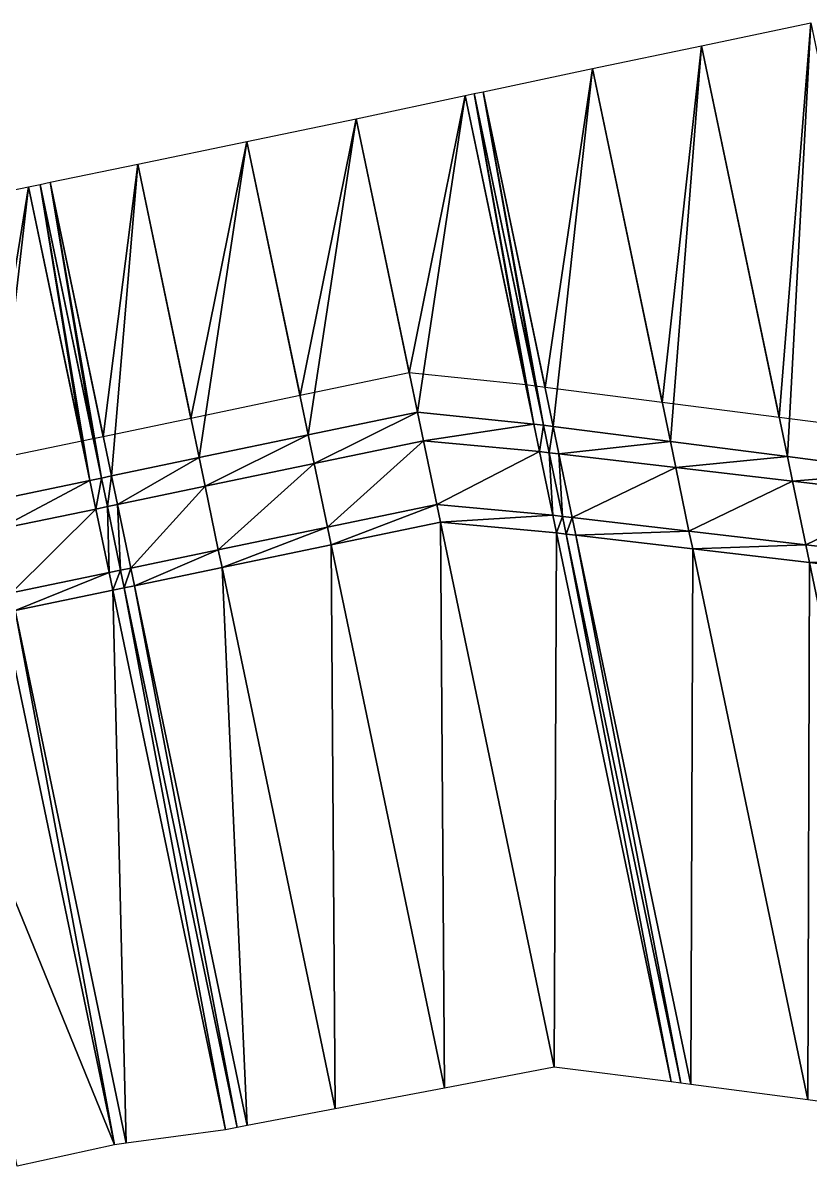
# Model space of a CAD drawing. Header units: metres. Extents: x 1882598 to 1885460, y 3171405 to 3171756.
# Drawn here: x 1883328.06 to 1883335.12, y 3171629.92 to 3171640.18 of the extents above; entities that cross this region are included whole.
import ezdxf

# ---------------------------------------------------------------- set-up
doc = ezdxf.new("R2010")
doc.units = ezdxf.units.M
doc.header["$MEASUREMENT"] = 0
doc.layers.add('Triangles surfaces projet', color=7, linetype='Continuous', true_color=0x848484)

msp = doc.modelspace()

# ---------------------------------------------------------------- linework, layer by layer
at = {"layer": 'Triangles surfaces projet'}
for points in [[(1883334.915, 3171636.284, 150.28), (1883334.146, 3171639.97, 150.374), (1883335.125, 3171640.175, 150.375), (1883334.915, 3171636.284, 150.28)], [(1883335.125, 3171640.175, 150.725), (1883334.842, 3171636.635, 150.639), (1883334.146, 3171639.97, 150.724), (1883335.125, 3171640.175, 150.725)], [(1883335.125, 3171640.175, 150.725), (1883335.892, 3171636.5, 150.631), (1883334.842, 3171636.635, 150.639), (1883335.125, 3171640.175, 150.725)], [(1883335.965, 3171636.149, 150.272), (1883334.915, 3171636.284, 150.28), (1883335.125, 3171640.175, 150.375), (1883335.965, 3171636.149, 150.272)], [(1883333.866, 3171636.419, 150.288), (1883333.167, 3171639.766, 150.373), (1883334.146, 3171639.97, 150.374), (1883333.866, 3171636.419, 150.288)], [(1883334.146, 3171639.97, 150.724), (1883333.792, 3171636.77, 150.647), (1883333.167, 3171639.766, 150.723), (1883334.146, 3171639.97, 150.724)], [(1883334.842, 3171636.635, 150.639), (1883333.792, 3171636.77, 150.647), (1883334.146, 3171639.97, 150.724), (1883334.842, 3171636.635, 150.639)], [(1883333.866, 3171636.419, 150.288), (1883334.146, 3171639.97, 150.374), (1883334.915, 3171636.284, 150.28), (1883333.866, 3171636.419, 150.288)], [(1883332.189, 3171639.557, 150.372), (1883333.167, 3171639.766, 150.373), (1883332.816, 3171636.554, 150.296), (1883332.189, 3171639.557, 150.372)], [(1883333.167, 3171639.766, 150.723), (1883332.742, 3171636.905, 150.655), (1883332.189, 3171639.557, 150.722), (1883333.167, 3171639.766, 150.723)], [(1883333.792, 3171636.77, 150.647), (1883332.742, 3171636.905, 150.655), (1883333.167, 3171639.766, 150.723), (1883333.792, 3171636.77, 150.647)], [(1883333.167, 3171639.766, 150.373), (1883333.866, 3171636.419, 150.288), (1883332.816, 3171636.554, 150.296), (1883333.167, 3171639.766, 150.373)], [(1883332.027, 3171639.522, 150.372), (1883331.598, 3171636.684, 150.304), (1883331.049, 3171639.314, 150.371), (1883332.027, 3171639.522, 150.372)], [(1883332.027, 3171639.522, 150.722), (1883331.525, 3171637.035, 150.663), (1883331.049, 3171639.314, 150.721), (1883332.027, 3171639.522, 150.722)], [(1883332.569, 3171636.927, 150.656), (1883331.525, 3171637.035, 150.663), (1883332.027, 3171639.522, 150.722), (1883332.569, 3171636.927, 150.656)], [(1883332.027, 3171639.522, 150.372), (1883332.642, 3171636.576, 150.297), (1883331.598, 3171636.684, 150.304), (1883332.027, 3171639.522, 150.372)], [(1883332.108, 3171639.54, 150.372), (1883332.642, 3171636.576, 150.297), (1883332.027, 3171639.522, 150.372), (1883332.108, 3171639.54, 150.372)], [(1883332.108, 3171639.54, 150.722), (1883332.569, 3171636.927, 150.656), (1883332.027, 3171639.522, 150.722), (1883332.108, 3171639.54, 150.722)], [(1883332.729, 3171636.565, 150.296), (1883332.108, 3171639.54, 150.372), (1883332.189, 3171639.557, 150.372), (1883332.729, 3171636.565, 150.296)], [(1883332.656, 3171636.916, 150.655), (1883332.108, 3171639.54, 150.722), (1883332.189, 3171639.557, 150.722), (1883332.656, 3171636.916, 150.655)], [(1883332.729, 3171636.565, 150.296), (1883332.642, 3171636.576, 150.297), (1883332.108, 3171639.54, 150.372), (1883332.729, 3171636.565, 150.296)], [(1883332.108, 3171639.54, 150.722), (1883332.656, 3171636.916, 150.655), (1883332.569, 3171636.927, 150.656), (1883332.108, 3171639.54, 150.722)], [(1883332.816, 3171636.554, 150.296), (1883332.729, 3171636.565, 150.296), (1883332.189, 3171639.557, 150.372), (1883332.816, 3171636.554, 150.296)], [(1883332.742, 3171636.905, 150.655), (1883332.656, 3171636.916, 150.655), (1883332.189, 3171639.557, 150.722), (1883332.742, 3171636.905, 150.655)], [(1883330.07, 3171639.11, 150.371), (1883331.049, 3171639.314, 150.371), (1883330.619, 3171636.479, 150.303), (1883330.07, 3171639.11, 150.371)], [(1883331.049, 3171639.314, 150.721), (1883330.546, 3171636.831, 150.662), (1883330.07, 3171639.11, 150.721), (1883331.049, 3171639.314, 150.721)], [(1883331.525, 3171637.035, 150.663), (1883330.546, 3171636.831, 150.662), (1883331.049, 3171639.314, 150.721), (1883331.525, 3171637.035, 150.663)], [(1883331.598, 3171636.684, 150.304), (1883330.619, 3171636.479, 150.303), (1883331.049, 3171639.314, 150.371), (1883331.598, 3171636.684, 150.304)], [(1883330.07, 3171639.11, 150.371), (1883329.64, 3171636.275, 150.303), (1883329.091, 3171638.907, 150.37), (1883330.07, 3171639.11, 150.371)], [(1883330.07, 3171639.11, 150.721), (1883329.567, 3171636.626, 150.662), (1883329.091, 3171638.907, 150.72), (1883330.07, 3171639.11, 150.721)], [(1883330.546, 3171636.831, 150.662), (1883329.567, 3171636.626, 150.662), (1883330.07, 3171639.11, 150.721), (1883330.546, 3171636.831, 150.662)], [(1883330.07, 3171639.11, 150.371), (1883330.619, 3171636.479, 150.303), (1883329.64, 3171636.275, 150.303), (1883330.07, 3171639.11, 150.371)], [(1883328.306, 3171638.745, 150.369), (1883329.091, 3171638.907, 150.37), (1883328.855, 3171636.111, 150.302), (1883328.306, 3171638.745, 150.369)], [(1883329.091, 3171638.907, 150.72), (1883328.782, 3171636.463, 150.661), (1883328.306, 3171638.745, 150.719), (1883329.091, 3171638.907, 150.72)], [(1883329.567, 3171636.626, 150.662), (1883328.782, 3171636.463, 150.661), (1883329.091, 3171638.907, 150.72), (1883329.567, 3171636.626, 150.662)], [(1883329.091, 3171638.907, 150.37), (1883329.64, 3171636.275, 150.303), (1883328.855, 3171636.111, 150.302), (1883329.091, 3171638.907, 150.37)], [(1883327.236, 3171638.523, 150.369), (1883328.111, 3171638.705, 150.369), (1883327.786, 3171635.888, 150.302), (1883327.236, 3171638.523, 150.369)], [(1883328.111, 3171638.705, 150.719), (1883327.712, 3171636.239, 150.661), (1883327.236, 3171638.523, 150.719), (1883328.111, 3171638.705, 150.719)], [(1883328.588, 3171636.422, 150.661), (1883327.712, 3171636.239, 150.661), (1883328.111, 3171638.705, 150.719), (1883328.588, 3171636.422, 150.661)], [(1883327.786, 3171635.888, 150.302), (1883328.111, 3171638.705, 150.369), (1883328.661, 3171636.071, 150.302), (1883327.786, 3171635.888, 150.302)], [(1883328.661, 3171636.071, 150.302), (1883328.111, 3171638.705, 150.369), (1883328.215, 3171638.726, 150.369), (1883328.661, 3171636.071, 150.302)], [(1883328.215, 3171638.726, 150.719), (1883328.588, 3171636.422, 150.661), (1883328.111, 3171638.705, 150.719), (1883328.215, 3171638.726, 150.719)], [(1883328.306, 3171638.745, 150.369), (1883328.765, 3171636.092, 150.302), (1883328.215, 3171638.726, 150.369), (1883328.306, 3171638.745, 150.369)], [(1883328.306, 3171638.745, 150.719), (1883328.691, 3171636.444, 150.661), (1883328.215, 3171638.726, 150.719), (1883328.306, 3171638.745, 150.719)], [(1883328.215, 3171638.726, 150.369), (1883328.765, 3171636.092, 150.302), (1883328.661, 3171636.071, 150.302), (1883328.215, 3171638.726, 150.369)], [(1883328.691, 3171636.444, 150.661), (1883328.588, 3171636.422, 150.661), (1883328.215, 3171638.726, 150.719), (1883328.691, 3171636.444, 150.661)], [(1883328.306, 3171638.745, 150.369), (1883328.855, 3171636.111, 150.302), (1883328.765, 3171636.092, 150.302), (1883328.306, 3171638.745, 150.369)], [(1883328.782, 3171636.463, 150.661), (1883328.691, 3171636.444, 150.661), (1883328.306, 3171638.745, 150.719), (1883328.782, 3171636.463, 150.661)], [(1883330.673, 3171636.221, 150.04), (1883330.619, 3171636.479, 150.303), (1883331.598, 3171636.684, 150.304), (1883330.673, 3171636.221, 150.04)], [(1883330.673, 3171636.221, 150.04), (1883331.598, 3171636.684, 150.304), (1883331.652, 3171636.425, 150.04), (1883330.673, 3171636.221, 150.04)], [(1883332.642, 3171636.576, 150.297), (1883331.652, 3171636.425, 150.04), (1883331.598, 3171636.684, 150.304), (1883332.642, 3171636.576, 150.297)], [(1883332.694, 3171636.329, 150.044), (1883331.652, 3171636.425, 150.04), (1883332.642, 3171636.576, 150.297), (1883332.694, 3171636.329, 150.044)], [(1883332.642, 3171636.576, 150.297), (1883332.729, 3171636.565, 150.296), (1883332.694, 3171636.329, 150.044), (1883332.642, 3171636.576, 150.297)], [(1883332.78, 3171636.319, 150.045), (1883332.694, 3171636.329, 150.044), (1883332.729, 3171636.565, 150.296), (1883332.78, 3171636.319, 150.045)], [(1883332.816, 3171636.554, 150.296), (1883332.78, 3171636.319, 150.045), (1883332.729, 3171636.565, 150.296), (1883332.816, 3171636.554, 150.296)], [(1883332.78, 3171636.319, 150.045), (1883332.816, 3171636.554, 150.296), (1883332.867, 3171636.308, 150.045), (1883332.78, 3171636.319, 150.045)], [(1883333.866, 3171636.419, 150.288), (1883332.867, 3171636.308, 150.045), (1883332.816, 3171636.554, 150.296), (1883333.866, 3171636.419, 150.288)], [(1883329.694, 3171636.018, 150.04), (1883329.64, 3171636.275, 150.303), (1883330.619, 3171636.479, 150.303), (1883329.694, 3171636.018, 150.04)], [(1883330.673, 3171636.221, 150.04), (1883329.694, 3171636.018, 150.04), (1883330.619, 3171636.479, 150.303), (1883330.673, 3171636.221, 150.04)], [(1883331.652, 3171636.425, 150.04), (1883330.792, 3171635.651, 150.04), (1883330.673, 3171636.221, 150.04), (1883331.652, 3171636.425, 150.04)], [(1883331.652, 3171636.425, 150.04), (1883331.771, 3171635.855, 150.04), (1883330.792, 3171635.651, 150.04), (1883331.652, 3171636.425, 150.04)], [(1883331.771, 3171635.855, 150.04), (1883331.652, 3171636.425, 150.04), (1883332.694, 3171636.329, 150.044), (1883331.771, 3171635.855, 150.04)], [(1883333.866, 3171636.419, 150.288), (1883333.914, 3171636.186, 150.05), (1883332.867, 3171636.308, 150.045), (1883333.866, 3171636.419, 150.288)], [(1883333.914, 3171636.186, 150.05), (1883333.866, 3171636.419, 150.288), (1883334.915, 3171636.284, 150.28), (1883333.914, 3171636.186, 150.05)], [(1883331.771, 3171635.855, 150.04), (1883332.694, 3171636.329, 150.044), (1883332.813, 3171635.758, 150.044), (1883331.771, 3171635.855, 150.04)], [(1883332.78, 3171636.319, 150.045), (1883332.813, 3171635.758, 150.044), (1883332.694, 3171636.329, 150.044), (1883332.78, 3171636.319, 150.045)], [(1883332.899, 3171635.748, 150.045), (1883332.78, 3171636.319, 150.045), (1883332.867, 3171636.308, 150.045), (1883332.899, 3171635.748, 150.045)], [(1883332.78, 3171636.319, 150.045), (1883332.899, 3171635.748, 150.045), (1883332.813, 3171635.758, 150.044), (1883332.78, 3171636.319, 150.045)], [(1883332.899, 3171635.748, 150.045), (1883332.867, 3171636.308, 150.045), (1883332.986, 3171635.738, 150.045), (1883332.899, 3171635.748, 150.045)], [(1883333.914, 3171636.186, 150.05), (1883332.986, 3171635.738, 150.045), (1883332.867, 3171636.308, 150.045), (1883333.914, 3171636.186, 150.05)], [(1883329.64, 3171636.275, 150.303), (1883328.909, 3171635.855, 150.04), (1883328.855, 3171636.111, 150.302), (1883329.64, 3171636.275, 150.303)], [(1883328.909, 3171635.855, 150.04), (1883329.64, 3171636.275, 150.303), (1883329.694, 3171636.018, 150.04), (1883328.909, 3171635.855, 150.04)], [(1883329.813, 3171635.447, 150.04), (1883329.694, 3171636.018, 150.04), (1883330.673, 3171636.221, 150.04), (1883329.813, 3171635.447, 150.04)], [(1883330.792, 3171635.651, 150.04), (1883329.813, 3171635.447, 150.04), (1883330.673, 3171636.221, 150.04), (1883330.792, 3171635.651, 150.04)], [(1883333.914, 3171636.186, 150.05), (1883334.915, 3171636.284, 150.28), (1883334.961, 3171636.063, 150.054), (1883333.914, 3171636.186, 150.05)], [(1883334.961, 3171636.063, 150.054), (1883334.915, 3171636.284, 150.28), (1883335.965, 3171636.149, 150.272), (1883334.961, 3171636.063, 150.054)], [(1883328.855, 3171636.111, 150.302), (1883328.818, 3171635.836, 150.04), (1883328.765, 3171636.092, 150.302), (1883328.855, 3171636.111, 150.302)], [(1883328.909, 3171635.855, 150.04), (1883328.818, 3171635.836, 150.04), (1883328.855, 3171636.111, 150.302), (1883328.909, 3171635.855, 150.04)], [(1883334.033, 3171635.615, 150.05), (1883332.986, 3171635.738, 150.045), (1883333.914, 3171636.186, 150.05), (1883334.033, 3171635.615, 150.05)], [(1883333.914, 3171636.186, 150.05), (1883334.961, 3171636.063, 150.054), (1883334.033, 3171635.615, 150.05), (1883333.914, 3171636.186, 150.05)], [(1883335.965, 3171636.149, 150.272), (1883336.009, 3171635.94, 150.059), (1883334.961, 3171636.063, 150.054), (1883335.965, 3171636.149, 150.272)], [(1883327.839, 3171635.632, 150.04), (1883327.786, 3171635.888, 150.302), (1883328.661, 3171636.071, 150.302), (1883327.839, 3171635.632, 150.04)], [(1883327.839, 3171635.632, 150.04), (1883328.661, 3171636.071, 150.302), (1883328.715, 3171635.814, 150.04), (1883327.839, 3171635.632, 150.04)], [(1883328.661, 3171636.071, 150.302), (1883328.765, 3171636.092, 150.302), (1883328.715, 3171635.814, 150.04), (1883328.661, 3171636.071, 150.302)], [(1883328.715, 3171635.814, 150.04), (1883328.765, 3171636.092, 150.302), (1883328.818, 3171635.836, 150.04), (1883328.715, 3171635.814, 150.04)], [(1883329.028, 3171635.284, 150.04), (1883328.909, 3171635.855, 150.04), (1883329.694, 3171636.018, 150.04), (1883329.028, 3171635.284, 150.04)], [(1883329.813, 3171635.447, 150.04), (1883329.028, 3171635.284, 150.04), (1883329.694, 3171636.018, 150.04), (1883329.813, 3171635.447, 150.04)], [(1883334.033, 3171635.615, 150.05), (1883334.961, 3171636.063, 150.054), (1883335.08, 3171635.492, 150.054), (1883334.033, 3171635.615, 150.05)], [(1883336.009, 3171635.94, 150.059), (1883335.08, 3171635.492, 150.054), (1883334.961, 3171636.063, 150.054), (1883336.009, 3171635.94, 150.059)], [(1883335.08, 3171635.492, 150.054), (1883336.009, 3171635.94, 150.059), (1883336.128, 3171635.369, 150.059), (1883335.08, 3171635.492, 150.054)], [(1883328.715, 3171635.814, 150.04), (1883327.958, 3171635.061, 150.04), (1883327.839, 3171635.632, 150.04), (1883328.715, 3171635.814, 150.04)], [(1883327.958, 3171635.061, 150.04), (1883328.715, 3171635.814, 150.04), (1883328.834, 3171635.244, 150.04), (1883327.958, 3171635.061, 150.04)], [(1883328.818, 3171635.836, 150.04), (1883328.834, 3171635.244, 150.04), (1883328.715, 3171635.814, 150.04), (1883328.818, 3171635.836, 150.04)], [(1883328.818, 3171635.836, 150.04), (1883328.909, 3171635.855, 150.04), (1883328.937, 3171635.265, 150.04), (1883328.818, 3171635.836, 150.04)], [(1883328.937, 3171635.265, 150.04), (1883328.834, 3171635.244, 150.04), (1883328.818, 3171635.836, 150.04), (1883328.937, 3171635.265, 150.04)], [(1883329.028, 3171635.284, 150.04), (1883328.937, 3171635.265, 150.04), (1883328.909, 3171635.855, 150.04), (1883329.028, 3171635.284, 150.04)], [(1883330.792, 3171635.651, 150.04), (1883331.771, 3171635.855, 150.04), (1883330.825, 3171635.493, 150.202), (1883330.792, 3171635.651, 150.04)], [(1883331.771, 3171635.855, 150.04), (1883331.804, 3171635.696, 150.202), (1883330.825, 3171635.493, 150.202), (1883331.771, 3171635.855, 150.04)], [(1883331.804, 3171635.696, 150.202), (1883331.771, 3171635.855, 150.04), (1883332.813, 3171635.758, 150.044), (1883331.804, 3171635.696, 150.202)], [(1883331.842, 3171630.62, 153.52), (1883330.825, 3171635.493, 150.202), (1883331.804, 3171635.696, 150.202), (1883331.842, 3171630.62, 153.52)], [(1883331.804, 3171635.696, 150.202), (1883332.813, 3171635.758, 150.044), (1883332.846, 3171635.6, 150.206), (1883331.804, 3171635.696, 150.202)], [(1883331.804, 3171635.696, 150.202), (1883332.824, 3171630.807, 153.531), (1883331.842, 3171630.62, 153.52), (1883331.804, 3171635.696, 150.202)], [(1883332.824, 3171630.807, 153.531), (1883331.804, 3171635.696, 150.202), (1883332.846, 3171635.6, 150.206), (1883332.824, 3171630.807, 153.531)], [(1883332.846, 3171635.6, 150.206), (1883332.813, 3171635.758, 150.044), (1883332.899, 3171635.748, 150.045), (1883332.846, 3171635.6, 150.206)], [(1883332.932, 3171635.59, 150.207), (1883332.846, 3171635.6, 150.206), (1883332.899, 3171635.748, 150.045), (1883332.932, 3171635.59, 150.207)], [(1883332.986, 3171635.738, 150.045), (1883332.932, 3171635.59, 150.207), (1883332.899, 3171635.748, 150.045), (1883332.986, 3171635.738, 150.045)], [(1883333.019, 3171635.58, 150.207), (1883332.932, 3171635.59, 150.207), (1883332.986, 3171635.738, 150.045), (1883333.019, 3171635.58, 150.207)], [(1883334.033, 3171635.615, 150.05), (1883333.019, 3171635.58, 150.207), (1883332.986, 3171635.738, 150.045), (1883334.033, 3171635.615, 150.05)], [(1883329.813, 3171635.447, 150.04), (1883330.792, 3171635.651, 150.04), (1883329.846, 3171635.289, 150.202), (1883329.813, 3171635.447, 150.04)], [(1883330.792, 3171635.651, 150.04), (1883330.825, 3171635.493, 150.202), (1883329.846, 3171635.289, 150.202), (1883330.792, 3171635.651, 150.04)], [(1883332.824, 3171630.807, 153.531), (1883332.846, 3171635.6, 150.206), (1883333.874, 3171630.675, 153.56), (1883332.824, 3171630.807, 153.531)], [(1883332.932, 3171635.59, 150.207), (1883333.874, 3171630.675, 153.56), (1883332.846, 3171635.6, 150.206), (1883332.932, 3171635.59, 150.207)], [(1883333.874, 3171630.675, 153.56), (1883332.932, 3171635.59, 150.207), (1883333.961, 3171630.664, 153.561), (1883333.874, 3171630.675, 153.56)], [(1883333.019, 3171635.58, 150.207), (1883333.961, 3171630.664, 153.561), (1883332.932, 3171635.59, 150.207), (1883333.019, 3171635.58, 150.207)], [(1883334.033, 3171635.615, 150.05), (1883334.066, 3171635.457, 150.211), (1883333.019, 3171635.58, 150.207), (1883334.033, 3171635.615, 150.05)], [(1883334.066, 3171635.457, 150.211), (1883334.033, 3171635.615, 150.05), (1883335.08, 3171635.492, 150.054), (1883334.066, 3171635.457, 150.211)], [(1883330.825, 3171635.493, 150.202), (1883330.86, 3171630.433, 153.509), (1883329.846, 3171635.289, 150.202), (1883330.825, 3171635.493, 150.202)], [(1883330.825, 3171635.493, 150.202), (1883331.842, 3171630.62, 153.52), (1883330.86, 3171630.433, 153.509), (1883330.825, 3171635.493, 150.202)], [(1883333.019, 3171635.58, 150.207), (1883334.048, 3171630.653, 153.563), (1883333.961, 3171630.664, 153.561), (1883333.019, 3171635.58, 150.207)], [(1883334.066, 3171635.457, 150.211), (1883334.048, 3171630.653, 153.563), (1883333.019, 3171635.58, 150.207), (1883334.066, 3171635.457, 150.211)], [(1883335.08, 3171635.492, 150.054), (1883335.113, 3171635.334, 150.216), (1883334.066, 3171635.457, 150.211), (1883335.08, 3171635.492, 150.054)], [(1883335.08, 3171635.492, 150.054), (1883336.128, 3171635.369, 150.059), (1883335.113, 3171635.334, 150.216), (1883335.08, 3171635.492, 150.054)], [(1883329.061, 3171635.126, 150.202), (1883329.028, 3171635.284, 150.04), (1883329.813, 3171635.447, 150.04), (1883329.061, 3171635.126, 150.202)], [(1883329.813, 3171635.447, 150.04), (1883329.846, 3171635.289, 150.202), (1883329.061, 3171635.126, 150.202), (1883329.813, 3171635.447, 150.04)], [(1883334.048, 3171630.653, 153.563), (1883334.066, 3171635.457, 150.211), (1883335.098, 3171630.514, 153.578), (1883334.048, 3171630.653, 153.563)], [(1883334.066, 3171635.457, 150.211), (1883335.113, 3171635.334, 150.216), (1883335.098, 3171630.514, 153.578), (1883334.066, 3171635.457, 150.211)], [(1883329.028, 3171635.284, 150.04), (1883328.97, 3171635.107, 150.202), (1883328.937, 3171635.265, 150.04), (1883329.028, 3171635.284, 150.04)], [(1883328.97, 3171635.107, 150.202), (1883329.028, 3171635.284, 150.04), (1883329.061, 3171635.126, 150.202), (1883328.97, 3171635.107, 150.202)], [(1883330.072, 3171630.283, 153.5), (1883329.061, 3171635.126, 150.202), (1883329.846, 3171635.289, 150.202), (1883330.072, 3171630.283, 153.5)], [(1883329.846, 3171635.289, 150.202), (1883330.86, 3171630.433, 153.509), (1883330.072, 3171630.283, 153.5), (1883329.846, 3171635.289, 150.202)], [(1883335.098, 3171630.514, 153.578), (1883335.113, 3171635.334, 150.216), (1883336.149, 3171630.375, 153.593), (1883335.098, 3171630.514, 153.578)], [(1883336.128, 3171635.369, 150.059), (1883336.161, 3171635.211, 150.22), (1883335.113, 3171635.334, 150.216), (1883336.128, 3171635.369, 150.059)], [(1883335.113, 3171635.334, 150.216), (1883336.161, 3171635.211, 150.22), (1883336.149, 3171630.375, 153.593), (1883335.113, 3171635.334, 150.216)], [(1883327.991, 3171634.903, 150.202), (1883327.958, 3171635.061, 150.04), (1883328.834, 3171635.244, 150.04), (1883327.991, 3171634.903, 150.202)], [(1883328.834, 3171635.244, 150.04), (1883328.867, 3171635.085, 150.202), (1883327.991, 3171634.903, 150.202), (1883328.834, 3171635.244, 150.04)], [(1883328.867, 3171635.085, 150.202), (1883328.834, 3171635.244, 150.04), (1883328.937, 3171635.265, 150.04), (1883328.867, 3171635.085, 150.202)], [(1883328.867, 3171635.085, 150.202), (1883328.937, 3171635.265, 150.04), (1883328.97, 3171635.107, 150.202), (1883328.867, 3171635.085, 150.202)], [(1883328.988, 3171630.126, 153.455), (1883327.991, 3171634.903, 150.202), (1883328.867, 3171635.085, 150.202), (1883328.988, 3171630.126, 153.455)], [(1883329.877, 3171630.246, 153.498), (1883328.867, 3171635.085, 150.202), (1883328.97, 3171635.107, 150.202), (1883329.877, 3171630.246, 153.498)], [(1883328.867, 3171635.085, 150.202), (1883329.877, 3171630.246, 153.498), (1883328.988, 3171630.126, 153.455), (1883328.867, 3171635.085, 150.202)], [(1883328.97, 3171635.107, 150.202), (1883329.061, 3171635.126, 150.202), (1883329.981, 3171630.265, 153.499), (1883328.97, 3171635.107, 150.202)], [(1883329.877, 3171630.246, 153.498), (1883328.97, 3171635.107, 150.202), (1883329.981, 3171630.265, 153.499), (1883329.877, 3171630.246, 153.498)], [(1883330.072, 3171630.283, 153.5), (1883329.981, 3171630.265, 153.499), (1883329.061, 3171635.126, 150.202), (1883330.072, 3171630.283, 153.5)], [(1883327.888, 3171634.881, 150.202), (1883328.883, 3171630.112, 153.45), (1883327.012, 3171634.699, 150.202), (1883327.888, 3171634.881, 150.202)], [(1883328.883, 3171630.112, 153.45), (1883327.888, 3171634.881, 150.202), (1883327.991, 3171634.903, 150.202), (1883328.883, 3171630.112, 153.45)], [(1883328.883, 3171630.112, 153.45), (1883327.991, 3171634.903, 150.202), (1883328.988, 3171630.126, 153.455), (1883328.883, 3171630.112, 153.45)], [(1883328.883, 3171630.112, 153.45), (1883328.01, 3171629.92, 153.456), (1883327.012, 3171634.699, 150.202), (1883328.883, 3171630.112, 153.45)]]:
    msp.add_3dface(points, dxfattribs=at)

doc.saveas('drawing.dxf')
